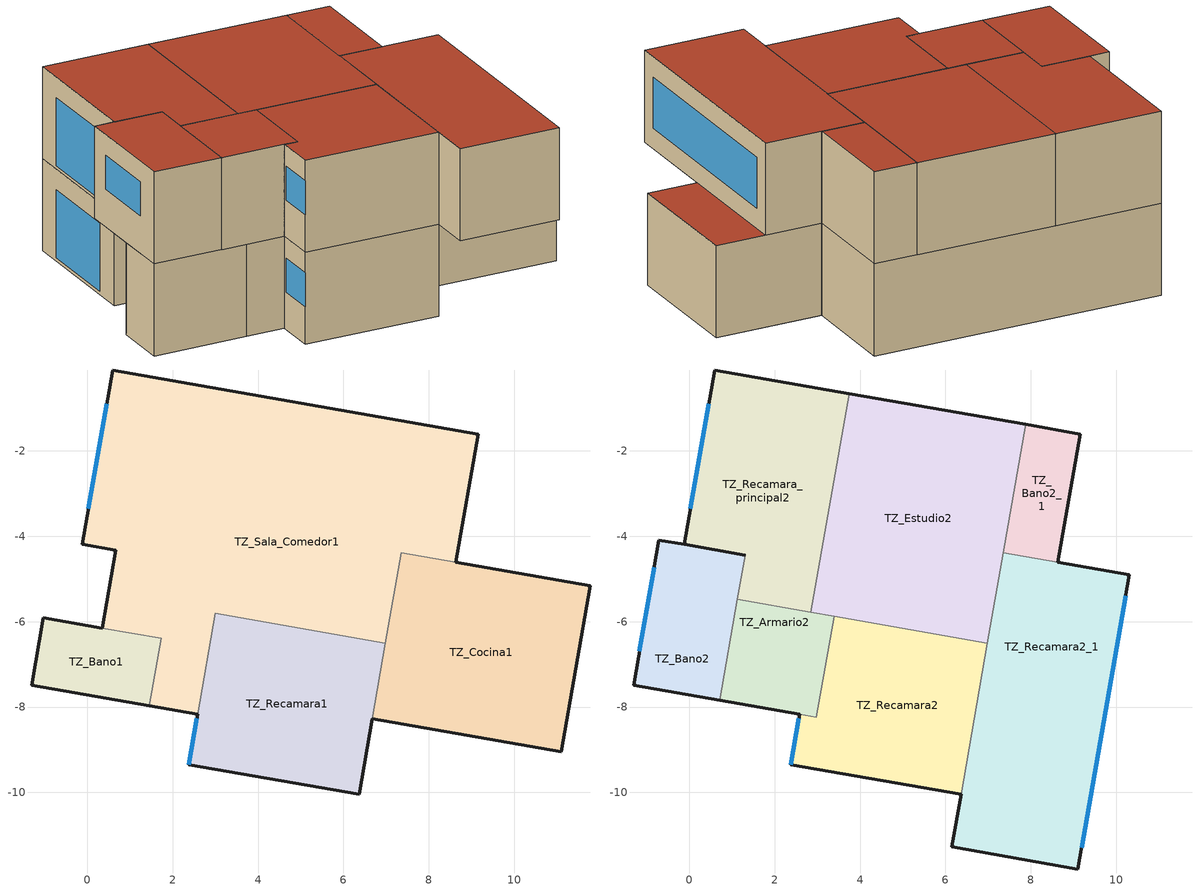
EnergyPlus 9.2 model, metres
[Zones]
TZ_Bano1
 floor adiabatic (10cm_CAD): 1.45,-7.97 -1.31,-7.49 -1.03,-5.91 1.72,-6.39 z0
 wall outside (14cm_Tabique): 0.34,-6.15 -1.03,-5.91 -1.31,-7.49 1.45,-7.97 z0:2.7
 wall to TZ_Sala_Comedor1 (14cm_Tabique): 1.45,-7.97 1.72,-6.39 0.34,-6.15 z0:2.7
TZ_Cocina1
 floor adiabatic (10cm_CAD): 11.11,-9.05 6.67,-8.27 7.35,-4.38 11.79,-5.16 z0
 wall outside (14cm_Tabique): 6.67,-8.27 11.11,-9.05 11.79,-5.16 8.64,-4.61 z0:2.7
 wall to TZ_Recamara1 (14cm_Tabique): 6.98,-6.5 6.67,-8.27 z0:2.7
 wall to TZ_Sala_Comedor1 (14cm_Tabique): 8.64,-4.61 7.35,-4.38 6.98,-6.5 z0:2.7
 roof outside (10cm_CAD): 9.63,-8.79 11.11,-9.05 11.79,-5.16 10.31,-4.9 z2.7
TZ_Recamara1
 floor adiabatic (10cm_CAD): 6.36,-10.05 2.37,-9.35 2.99,-5.8 6.98,-6.5 z0
 wall outside (14cm_Tabique): 2.58,-8.17 2.37,-9.35 6.36,-10.05 6.67,-8.27 z0:2.7
 wall to TZ_Sala_Comedor1 (14cm_Tabique): 6.98,-6.5 2.99,-5.8 2.58,-8.17 z0:2.7
 window (ASHRAE 189.1-2009 ExtWindow ClimateZone 4-5): 2.56,-8.27 2.37,-9.35 z1.1:2.1
TZ_Sala_Comedor1
 floor adiabatic (10cm_CAD): 8.64,-4.61 7.35,-4.38 6.98,-6.5 2.99,-5.8 2.58,-8.17 1.45,-7.97 1.72,-6.39 0.34,-6.15 0.66,-4.33 -0.12,-4.19 0.59,-0.1 9.16,-1.6 z0
 wall outside (14cm_Tabique): 1.45,-7.97 2.58,-8.17 / 8.64,-4.61 9.16,-1.6 0.59,-0.1 -0.12,-4.19 0.66,-4.33 0.34,-6.15 z0:2.7
 window (ASHRAE 189.1-2009 ExtWindow ClimateZone 4-5): 0.45,-0.89 0.02,-3.35 z0.1:2.1
TZ_Armario2
 floor to TZ_Recamara1 (10cm_CAD): 2.97,-8.24 2.58,-8.17 2.99,-5.8 3.39,-5.87 z2.7
 floor to TZ_Bano1 (10cm_CAD): 1.45,-7.97 0.71,-7.84 0.99,-6.26 1.72,-6.39 z2.7
 floor to TZ_Sala_Comedor1 (10cm_CAD): 2.58,-8.17 1.45,-7.97 1.72,-6.39 0.99,-6.26 1.12,-5.48 2.99,-5.8 z2.7
 wall outside (14cm_Tabique): 0.71,-7.84 2.58,-8.17 z2.7:5.4
 wall to TZ_Estudio2 (14cm_Tabique): 3.39,-5.87 2.85,-5.78 z2.7:5.4
 wall to TZ_Recamara2 (14cm_Tabique): 2.58,-8.17 2.97,-8.24 3.39,-5.87 z2.7:5.4
 wall to TZ_Bano2 (14cm_Tabique): 1.12,-5.48 0.71,-7.84 z2.7:5.4
 wall to TZ_Recamara_principal2 (14cm_Tabique): 2.85,-5.78 1.12,-5.48 z2.7:5.4
 roof outside (10cm_CAD): 0.71,-7.84 2.97,-8.24 3.39,-5.87 1.12,-5.48 z5.4
TZ_Bano2
 floor to TZ_Bano1 (10cm_CAD): 0.71,-7.84 -1.31,-7.49 -1.03,-5.91 0.99,-6.26 z2.7
 floor ground (10cm_CAD): 0.34,-6.15 -1.03,-5.91 -0.72,-4.09 0.66,-4.33 z2.7
 floor to TZ_Sala_Comedor1 (10cm_CAD): 0.99,-6.26 0.34,-6.15 0.66,-4.33 1.3,-4.44 z2.7
 wall outside (14cm_Tabique): 1.3,-4.44 -0.12,-4.19 -0.72,-4.09 -1.31,-7.49 0.71,-7.84 z2.7:5.4
 wall to TZ_Recamara_principal2 (14cm_Tabique): 1.12,-5.48 1.3,-4.44 z2.7:5.4
 window (ASHRAE 189.1-2009 ExtWindow ClimateZone 4-5): -0.83,-4.73 -1.17,-6.7 z3.8:4.8
 roof outside (10cm_CAD): -1.31,-7.49 0.71,-7.84 1.3,-4.44 -0.72,-4.09 z5.4
TZ_Bano2_1
 floor to TZ_Sala_Comedor1 (10cm_CAD): 8.64,-4.61 7.35,-4.38 7.88,-1.38 9.16,-1.6 z2.7
 wall outside (14cm_Tabique): 8.64,-4.61 9.16,-1.6 7.88,-1.38 z2.7:5.4
 wall to TZ_Recamara2_1 (14cm_Tabique): 7.35,-4.38 8.64,-4.61 z2.7:5.4
 wall to TZ_Estudio2 (14cm_Tabique): 7.88,-1.38 7.35,-4.38 z2.7:5.4
 roof outside (10cm_CAD): 7.35,-4.38 8.64,-4.61 9.16,-1.6 7.88,-1.38 z5.4
TZ_Estudio2
 floor to TZ_Sala_Comedor1 (10cm_CAD): 6.98,-6.5 2.85,-5.78 3.74,-0.66 7.88,-1.38 z2.7
 wall outside (14cm_Tabique): 7.88,-1.38 3.74,-0.66 z2.7:5.4
 wall to TZ_Recamara2_1 (14cm_Tabique): 6.98,-6.5 7.35,-4.38 z2.7:5.4
 wall to TZ_Recamara2 (14cm_Tabique): 3.39,-5.87 6.98,-6.5 z2.7:5.4
 wall to TZ_Recamara_principal2 (14cm_Tabique): 3.74,-0.66 2.85,-5.78 z2.7:5.4
 roof outside (10cm_CAD): 2.85,-5.78 6.98,-6.5 7.88,-1.38 3.74,-0.66 z5.4
TZ_Recamara2
 floor to TZ_Recamara1 (10cm_CAD): 6.36,-10.05 2.37,-9.35 2.58,-8.17 2.97,-8.24 3.39,-5.87 6.98,-6.5 z2.7
 wall outside (14cm_Tabique): 2.58,-8.17 2.37,-9.35 6.36,-10.05 z2.7:5.4
 wall to TZ_Recamara2_1 (14cm_Tabique): 6.36,-10.05 6.98,-6.5 z2.7:5.4
 window (ASHRAE 189.1-2009 ExtWindow ClimateZone 4-5): 2.56,-8.27 2.37,-9.35 z3.8:4.8
 roof outside (10cm_CAD): 2.37,-9.35 6.36,-10.05 6.98,-6.5 3.39,-5.87 2.97,-8.24 2.58,-8.17 z5.4
TZ_Recamara2_1
 floor ground (10cm_CAD): 9.1,-11.8 6.15,-11.28 6.67,-8.27 9.63,-8.79 z2.7
 floor to TZ_Cocina1 (10cm_CAD): 9.63,-8.79 6.67,-8.27 7.35,-4.38 10.31,-4.9 z2.7
 wall outside (14cm_Tabique): 6.36,-10.05 6.15,-11.28 9.1,-11.8 10.31,-4.9 8.64,-4.61 z2.7:5.4
 window (ASHRAE 189.1-2009 ExtWindow ClimateZone 4-5): 9.19,-11.3 10.22,-5.39 z3.3:4.8
 roof outside (10cm_CAD): 6.15,-11.28 9.1,-11.8 10.31,-4.9 7.35,-4.38 z5.4
TZ_Recamara_principal2
 floor to TZ_Sala_Comedor1 (10cm_CAD): 2.85,-5.78 1.12,-5.48 1.3,-4.44 -0.12,-4.19 0.59,-0.1 3.74,-0.66 z2.7
 wall outside (14cm_Tabique): 3.74,-0.66 0.59,-0.1 -0.12,-4.19 1.3,-4.44 z2.7:5.4
 window (ASHRAE 189.1-2009 ExtWindow ClimateZone 4-5): 0.45,-0.89 0.02,-3.35 z2.8:4.8
 roof outside (10cm_CAD): -0.12,-4.19 1.3,-4.44 1.12,-5.48 2.85,-5.78 3.74,-0.66 0.59,-0.1 z5.4
[Building]
Building 1
[Site:Location]
Pachuca: Latitude {deg}=20.133; Longitude {deg}=-98.75; Time Zone {hr}=-6; Elevation {m}=2435
[Material] Roughness=MediumRough; Thermal Absorptance=0.9; Solar Absorptance=0.4; Visible Absorptance=0.4
Name | Thickness {m} | Conductivity {W/m-K} | Density {kg/m3} | Specific Heat {J/kg-K}
10cm_CAD | 0.1 | 2 | 2400 | 1000
14cm_Tabique | 0.14 | 0.7 | 1970 | 800
[WindowMaterial:Glazing]
Theoretical Glass [207]: Optical Data Type=SpectralAverage; Thickness {m}=0.003; Solar Transmittance at Normal Incidence=0.3311; Front Side Solar Reflectance at Normal Incidence=0.6189; Back Side Solar Reflectance at Normal Incidence=0; Visible Transmittance at Normal Incidence=0.44; Front Side Visible Reflectance at Normal Incidence=0.51; Back Side Visible Reflectance at Normal Incidence=0; Infrared Transmittance at Normal Incidence=0; Front Side Infrared Hemispherical Emissivity=0.9; Back Side Infrared Hemispherical Emissivity=0.9; Conductivity {W/m-K}=0.0133; Dirt Correction Factor for Solar and Visible Transmittance=1; Solar Diffusing=No
[Construction]
10cm_CAD: 10cm_CAD
14cm_Tabique: 14cm_Tabique
ASHRAE 189.1-2009 ExtWindow ClimateZone 4-5: Theoretical Glass [207]
[Zone]
TZ_Armario2; TZ_Bano1; TZ_Bano2; TZ_Bano2_1; TZ_Cocina1; TZ_Estudio2; TZ_Recamara1; TZ_Recamara2; TZ_Recamara2_1; TZ_Recamara_principal2; TZ_Sala_Comedor1
